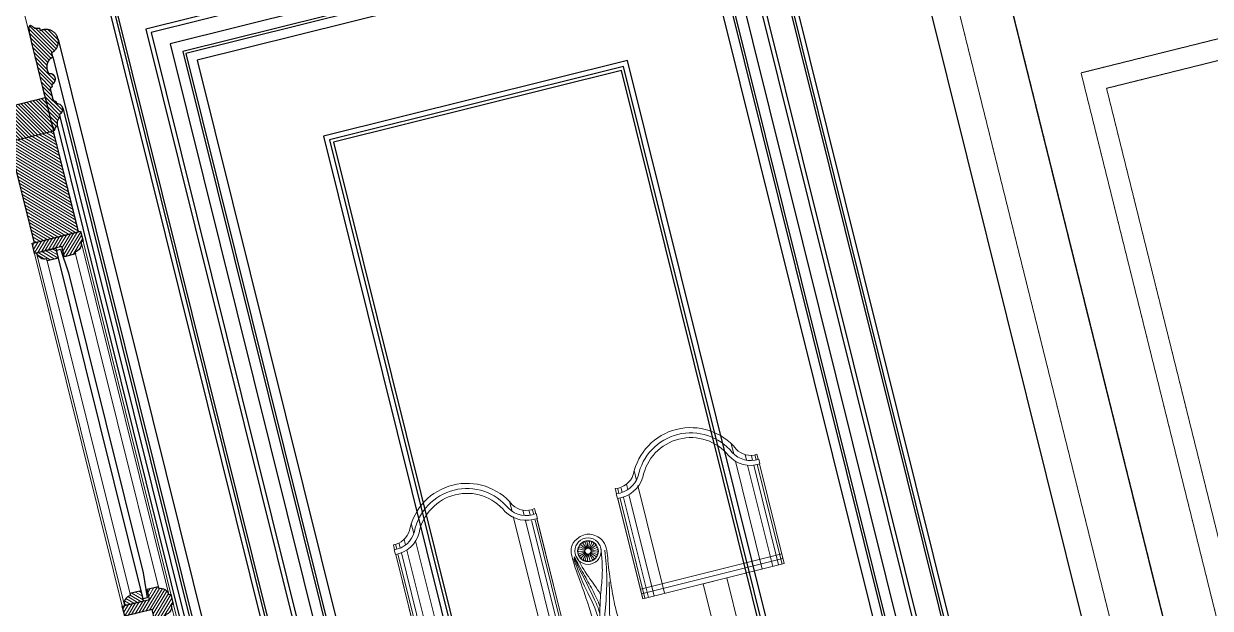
# Model space of a CAD drawing. Header units: inches. Extents: x 122939 to 389145, y 29603 to 574065.
# Drawn here: x 350246 to 351386, y 510553 to 511115 of the extents above; entities that cross this region are included whole.
import ezdxf

# ---------------------------------------------------------------- set-up
doc = ezdxf.new("R2010")
doc.units = ezdxf.units.IN
doc.header["$MEASUREMENT"] = 0
doc.linetypes.add('HIDDEN', pattern=[0.375, 0.25, -0.125])
doc.layers.add('A-WALL', color=7, linetype='Continuous')
doc.layers.add('gypsum', color=31, linetype='Continuous')
doc.layers.add('Bronze', color=40, linetype='Continuous', lineweight=0)
doc.layers.add('GRC', color=41, linetype='Continuous', lineweight=0)
pattern_1 = [(135, (-7074.547, -759.3316), (-1.76776695, -1.76776695), [])]

# ---------------------------------------------------------------- blocks, each defined once
blk = doc.blocks.new('win1')
at = {"color": 252, "linetype": 'HIDDEN', "ltscale": 0.5, "elevation": 0}
for points in [[(0, 2848.8), (1150, 2848.8), (1150, -101.2), (0, -101.2)], [(99.6, 2298.6), (1050.4, 2298.6), (1050.4, 398.6), (99.6, 398.6)], [(119.8, 2278.3), (1030.2, 2278.3), (1030.2, 418.8), (119.8, 418.8)]]:
    blk.add_lwpolyline(points, close=True, dxfattribs=at)
blk.add_lwpolyline([(50, 2798.8), (1100, 2798.8), (1100, -101.2), (50, -101.2), (50, 2798.8), (1100, 2798.8), (1100, -101.2)], dxfattribs=at)
blk = doc.blocks.new('laudarte T150')
at = {"layer": 'Bronze', "color": 0, "lineweight": 0}
for p, q in [((-5098.4, -10659.6), (-5098.4, -10669.7)), ((-4781.7, -10659.6), (-4781.7, -10669.7)), ((-5001.7, -10661.9), (-5001.7, -10672)), ((-4878.4, -10661.9), (-4878.4, -10672)), ((-5120.1, -10675.4), (-5120.1, -10680.4)), ((-5117.9, -10675.4), (-5117.9, -10680.4)), ((-5114.5, -10675.4), (-5114.5, -10680.1)), ((-5108.8, -10672.9), (-5108.8, -10678.4)), ((-5098.4, -10676.9), (-5098.4, -10783.6)), ((-5001.7, -10676.9), (-5001.7, -10783.6)), ((-4991.3, -10672.9), (-4991.3, -10678.4)), ((-4985.6, -10675.4), (-4985.6, -10679.7)), ((-4982.2, -10675.4), (-4982.2, -10679.8)), ((-4980.1, -10675.4), (-4980.1, -10679.6)), ((-4900.1, -10675.4), (-4900.1, -10679.6)), ((-4897.9, -10675.4), (-4897.9, -10679.8)), ((-4894.5, -10675.4), (-4894.5, -10679.7)), ((-4888.8, -10672.9), (-4888.8, -10678.4)), ((-4878.4, -10676.9), (-4878.4, -10783.6)), ((-4781.7, -10676.9), (-4781.7, -10783.6)), ((-4771.3, -10672.9), (-4771.3, -10678.4)), ((-4765.6, -10675.4), (-4765.6, -10680.1)), ((-4762.2, -10675.4), (-4762.2, -10680.4)), ((-4760.1, -10675.4), (-4760.1, -10680.4)), ((-5120.1, -10685), (-5120.1, -10783.6)), ((-5117.9, -10685), (-5117.9, -10783.6)), ((-5114.5, -10684.8), (-5114.5, -10783.6)), ((-5108.8, -10683.4), (-5108.8, -10783.6)), ((-4991.3, -10683.4), (-4991.3, -10783.6)), ((-4985.6, -10684.8), (-4985.6, -10783.6)), ((-4982.2, -10685), (-4982.2, -10783.6)), ((-4980.1, -10685), (-4980.1, -10783.6)), ((-4900.1, -10685), (-4900.1, -10783.6)), ((-4897.9, -10685), (-4897.9, -10783.6)), ((-4894.5, -10684.8), (-4894.5, -10783.6)), ((-4888.8, -10683.4), (-4888.8, -10783.6)), ((-4771.3, -10683.4), (-4771.3, -10783.6)), ((-4765.6, -10684.8), (-4765.6, -10783.6)), ((-4762.2, -10685), (-4762.2, -10783.6)), ((-4760.1, -10685), (-4760.1, -10783.6))]:
    blk.add_line(p, q, dxfattribs=at)
for points in [[(-5120.1, -10675.4, 0.298295), (-5101.8, -10665.7, -0.631092), (-4999.9, -10665.7, 0.301759), (-4980.1, -10674.5, -0.068954)], [(-4760.1, -10675.4, -0.298295), (-4778.3, -10665.7, 0.631092), (-4880.2, -10665.7, -0.301759), (-4900.1, -10674.5, 0.068954)], [(-5120.5, -10680.3, 0.300102), (-5097.4, -10668, -0.633889), (-5004.3, -10668.1, 0.299887), (-4979.7, -10679.5, 0.299887)], [(-5120.5, -10685, 0.296839), (-5093.3, -10670.1, -0.636601), (-5008.3, -10670.3, 0.295877), (-4979.7, -10684.2, 0.295877)], [(-4759.6, -10680.3, -0.300102), (-4782.7, -10668, 0.633889), (-4875.8, -10668.1, -0.299887), (-4900.4, -10679.5, -0.299887)], [(-4759.6, -10685, -0.296839), (-4786.8, -10670.1, 0.636601), (-4871.8, -10670.3, -0.295877), (-4900.4, -10684.2, -0.295877)]]:
    blk.add_lwpolyline(points, format="xyb", dxfattribs=at)
for points in [[(-5120.5, -10680.3), (-5120.5, -10685)], [(-5120.1, -10680.4), (-5120.1, -10675.4)], [(-4980.1, -10674.5), (-4980.1, -10679.6)], [(-4980.1, -10679.6), (-4980.1, -10675.4)], [(-4979.7, -10679.5), (-4979.7, -10684.2)], [(-4900.4, -10679.5), (-4900.4, -10684.2)], [(-4900.1, -10674.5), (-4900.1, -10679.6)], [(-4900.1, -10679.6), (-4900.1, -10675.4)], [(-4760.1, -10680.4), (-4760.1, -10675.4)], [(-4759.6, -10680.3), (-4759.6, -10685)], [(-5051.5, -10783.6), (-5120.1, -10783.6), (-5120.1, -10685)], [(-4980.1, -10684.2), (-4980.1, -10783.6), (-5051.5, -10783.6)], [(-4900.1, -10684.2), (-4900.1, -10783.6), (-4828.6, -10783.6)], [(-4828.6, -10783.6), (-4760.1, -10783.6), (-4760.1, -10685)]]:
    blk.add_lwpolyline(points, dxfattribs=at)
at = {"layer": 'Bronze', "lineweight": 0}
for points in [[(-4940.1, -10716.6), (-4938.6, -10717.6), (-4939.6, -10723.7)], [(-4950, -10725.9), (-4948.9, -10724.5), (-4942.9, -10725.9)], [(-4949.9, -10728.4), (-4949.1, -10726.8), (-4943, -10726.6)], [(-4949.6, -10723.5), (-4948.1, -10722.3), (-4942.6, -10725.2)], [(-4949.1, -10730.8), (-4948.8, -10729), (-4942.8, -10727.3)], [(-4948.5, -10721.2), (-4946.8, -10720.5), (-4942.2, -10724.6)], [(-4947.7, -10732.9), (-4947.9, -10731.1), (-4942.6, -10728)], [(-4946.9, -10719.3), (-4945.1, -10719), (-4941.7, -10724.1)], [(-4944.9, -10717.8), (-4943.1, -10718), (-4941, -10723.8)], [(-4942.5, -10716.9), (-4940.8, -10717.5), (-4940.3, -10723.7)], [(-4937.6, -10716.9), (-4936.4, -10718.2), (-4938.9, -10723.9)], [(-4935.2, -10717.8), (-4934.4, -10719.4), (-4938.3, -10724.3)], [(-4933.2, -10719.3), (-4932.8, -10721), (-4937.7, -10724.8)], [(-4931.6, -10721.2), (-4931.7, -10723), (-4937.4, -10725.4)], [(-4930.2, -10728.4), (-4931.5, -10729.7), (-4937.3, -10727.5)], [(-4930.6, -10723.5), (-4931.1, -10725.2), (-4937.2, -10726.1)], [(-4930.1, -10725.9), (-4931, -10727.5), (-4937.2, -10726.8)], [(-4945.9, -10734.6), (-4946.5, -10732.9), (-4942.1, -10728.6)], [(-4943.7, -10735.8), (-4944.7, -10734.3), (-4941.5, -10729)], [(-4941.3, -10736.4), (-4942.7, -10735.3), (-4940.9, -10729.3)], [(-4938.8, -10736.4), (-4940.4, -10735.6), (-4940.2, -10729.4)], [(-4936.4, -10735.8), (-4938.1, -10735.4), (-4939.4, -10729.4)], [(-4934.2, -10734.6), (-4936, -10734.7), (-4938.8, -10729.1)], [(-4932.4, -10732.9), (-4934.1, -10733.4), (-4938.2, -10728.7)], [(-4931, -10730.8), (-4932.6, -10731.7), (-4937.7, -10728.2)]]:
    blk.add_lwpolyline(points, dxfattribs=at)
at = {"layer": 'Bronze', "color": 0, "lineweight": 0}
blk.add_lwpolyline([(-4900.1, -10778.6), (-4760.1, -10778.6), (-4760.1, -10774), (-4900.1, -10774)], close=True, dxfattribs=at)
at = {"layer": 'Bronze', "lineweight": 0}
blk.add_lwpolyline([(-4840.3, -10783.6), (-4816.8, -10783.6), (-4816.8, -10835.6), (-4840.3, -10835.6)], close=True, dxfattribs=at)
for radius in [12.7, 9.99, 2.9]:
    blk.add_circle((-4940.1, -10726.5), radius, dxfattribs=at)
for points in [[(-4950.9, -10802.5), (-4953.8, -10758.6), (-4956.2, -10732.1), (-4953.5, -10717.1), (-4945.6, -10711.7), (-4939, -10710.4), (-4927.5, -10715.5), (-4923.8, -10721), (-4923.7, -10739.8), (-4926.5, -10764.4), (-4927.6, -10784.5), (-4927.3, -10801.7)], [(-4952.7, -10726.5), (-4946.5, -10747.9), (-4939.3, -10767.1), (-4938.5, -10770)], [(-4927.4, -10726.5), (-4929.6, -10740.6), (-4934.6, -10759.3), (-4937.7, -10767.9), (-4942.1, -10782.2), (-4946.5, -10798.3), (-4948.3, -10804.3), (-4948.4, -10807.4)], [(-4955.3, -10730.7), (-4950.6, -10762.4), (-4946.3, -10787.1), (-4946.2, -10793.2), (-4946.2, -10797.3)], [(-4954.7, -10729.4), (-4952, -10742.4), (-4945.2, -10773.5), (-4943.7, -10784.5), (-4943.6, -10788.1)], [(-4954.2, -10728.6), (-4949.6, -10746.3), (-4944.9, -10763.7), (-4942.5, -10775.2), (-4941.8, -10780.8)], [(-4924.1, -10729.6), (-4928.8, -10755.9), (-4937, -10783.4), (-4943.2, -10805), (-4943.9, -10809.9)]]:
    blk.add_spline(points, degree=3, dxfattribs=at)
blk.add_open_spline([(-4927.4, -10760.1), (-4929.3, -10768.4), (-4932.4, -10781.2), (-4936.5, -10798.6), (-4937.5, -10808), (-4937.9, -10812.7)], degree=3, knots=[0, 0, 0, 0, 25.485911, 39.395704, 53.714859, 53.714859, 53.714859, 53.714859], dxfattribs=at)
blk = doc.blocks.new('A$Cbb0e4884')
at = {"lineweight": 0}
h = blk.add_hatch(dxfattribs=at)
h.set_pattern_fill('ANSI31', color=8, scale=20, angle=90)
h.set_pattern_definition(pattern_1)
edge = h.paths.add_edge_path()
edge.add_line((15, 2567), (15, 2467))
edge.add_line((15, 2467), (59, 2467))
edge.add_line((59, 2467), (59, 2566.6))
edge.add_line((59, 2566.6), (15, 2566.6))
h = blk.add_hatch(dxfattribs=at)
h.set_pattern_fill('ANSI31', color=8, scale=20)
h.set_pattern_definition([(45, (-7074.547, -759.3316), (-1.76776695, 1.76776695), [])])
h.paths.add_polyline_path([(51, 2447), (51, 2449, 0.414214), (59, 2457), (61, 2457), (61, 2467), (13, 2467), (13, 2457), (40, 2457), (40, 2447)])
h = blk.add_hatch(dxfattribs=at)
h.set_pattern_fill('ANSI31', color=8, scale=20, angle=90)
h.set_pattern_definition(pattern_1)
h.paths.add_polyline_path([(34, 2447), (34, 2457), (15, 2457, 0.414214), (23, 2449), (23, 2447)])
h = blk.add_hatch(dxfattribs=at)
h.set_pattern_fill('ANSI31', color=8, scale=20)
h.set_pattern_definition([(45, (-6827.047, -870.9916), (-1.76776695, 1.76776695), [])])
edge = h.paths.add_edge_path()
edge.add_line((13, 2097.8), (40, 2097.8))
edge.add_line((40, 2097.8), (40, 2087.8))
edge.add_line((40, 2087.8), (51, 2087.8))
edge.add_line((51, 2087.8), (51, 2089.8))
edge.add_arc((51, 2097.8), 8, 270, 360)
edge.add_line((59, 2097.8), (61, 2097.8))
edge.add_line((61, 2097.8), (61, 2107.8))
edge.add_line((61, 2107.8), (59, 2107.8))
edge.add_arc((51, 2107.8), 8, 360, 450)
edge.add_line((51, 2115.8), (51, 2117.8))
edge.add_line((51, 2117.8), (40, 2117.8))
edge.add_line((40, 2117.8), (40, 2107.8))
edge.add_line((40, 2107.8), (13, 2107.8))
edge.add_line((13, 2107.8), (13, 2097.8))
h = blk.add_hatch(dxfattribs=at)
h.set_pattern_fill('ANSI31', color=8, scale=20, angle=90)
h.set_pattern_definition([(135, (-6827.047, -870.9916), (-1.76776695, -1.76776695), [])])
edge = h.paths.add_edge_path()
edge.add_line((15, 2107.8), (34, 2107.8))
edge.add_line((34, 2107.8), (34, 2117.8))
edge.add_line((34, 2117.8), (23, 2117.8))
edge.add_line((23, 2117.8), (23, 2115.8))
edge.add_arc((23, 2107.8), 8, 450, 540)
at = {"color": 8, "lineweight": 0}
for p, q in [((13, 312), (13, 2457, 0)), ((15, 2457, 0), (15, 2107.8, 0)), ((59, 2457, 0), (59, 2107.8, 0)), ((61, 312), (61, 2457, 0)), ((23, 2447, 0), (23, 2115.8, 0)), ((51, 2447, 0), (51, 2115.8, 0)), ((59, 2097.8, 0), (59, 1748.7))]:
    blk.add_line(p, q, dxfattribs=at)
at = {"color": 8, "lineweight": -2, "elevation": 0}
blk.add_lwpolyline([(15, 2567), (15, 2467), (59, 2467), (59, 2566.6), (15, 2566.6)], dxfattribs=at)
for points in [[(13, 2457), (13, 2467), (61, 2467), (61, 2457), (59, 2457, -0.414214), (51, 2449), (51, 2447), (40, 2447), (40, 2457), (13, 2457)], [(15, 2457), (34, 2457), (34, 2447), (23, 2447), (23, 2449, -0.414214), (15, 2457, 1)], [(15, 2107.8), (34, 2107.8), (34, 2117.8), (23, 2117.8), (23, 2115.8, 0.414214), (15, 2107.8, -1)]]:
    blk.add_lwpolyline(points, format="xyb", dxfattribs=at)
at = {"color": 8, "elevation": 0}
blk.add_lwpolyline([(40.2, 2134.1), (38.2, 2109.8), (34.2, 2109.8), (34.2, 2455), (38.2, 2455), (40.2, 2430.8)], close=True, dxfattribs=at)
at = {"color": 8, "lineweight": -2, "elevation": 0}
blk.add_lwpolyline([(13, 2107.8), (40, 2107.8), (40, 2117.8), (51, 2117.8), (51, 2115.8, -0.414214), (59, 2107.8), (61, 2107.8), (61, 2097.8), (59, 2097.8, -0.414214), (51, 2089.8), (51, 2087.8), (40, 2087.8), (40, 2097.8), (13, 2097.8)], format="xyb", close=True, dxfattribs=at)

msp = doc.modelspace()

# ---------------------------------------------------------------- hatches: boundary and pattern name
at = {"lineweight": 0}
h = msp.add_hatch(dxfattribs=at)
h.set_pattern_fill('ANSI31', color=8, scale=20, angle=90)
h.set_pattern_definition([(135, (-766.9477, -5029.3828), (-1.767766953, -1.767766953), [])])
edge = h.paths.add_edge_path()
edge.add_line((350278.25, 511016.039), (350273.538, 511014.867))
edge.add_line((350273.538, 511014.867), (350249.395, 511111.908))
edge.add_line((350249.395, 511111.908), (350253.846, 511113.016))
edge.add_line((350253.846, 511113.016), (350253.873, 511112.913))
edge.add_line((350253.873, 511112.913), (350253.905, 511112.811))
edge.add_line((350253.905, 511112.811), (350253.94, 511112.71))
edge.add_line((350253.94, 511112.71), (350253.979, 511112.611))
edge.add_line((350253.979, 511112.611), (350254.022, 511112.512))
edge.add_line((350254.022, 511112.512), (350254.068, 511112.415))
edge.add_line((350254.068, 511112.415), (350254.118, 511112.319))
edge.add_line((350254.118, 511112.319), (350254.172, 511112.225))
edge.add_line((350254.172, 511112.225), (350254.229, 511112.132))
edge.add_line((350254.229, 511112.132), (350254.29, 511112.04))
edge.add_line((350254.29, 511112.04), (350254.355, 511111.95))
edge.add_line((350254.355, 511111.95), (350254.423, 511111.862))
edge.add_line((350254.423, 511111.862), (350254.494, 511111.775))
edge.add_line((350254.494, 511111.775), (350254.569, 511111.69))
edge.add_line((350254.569, 511111.69), (350254.647, 511111.607))
edge.add_line((350254.647, 511111.607), (350254.729, 511111.525))
edge.add_line((350254.729, 511111.525), (350254.814, 511111.445))
edge.add_line((350254.814, 511111.445), (350254.902, 511111.368))
edge.add_line((350254.902, 511111.368), (350254.994, 511111.292))
edge.add_line((350254.994, 511111.292), (350255.088, 511111.218))
edge.add_line((350255.088, 511111.218), (350255.186, 511111.146))
edge.add_line((350255.186, 511111.146), (350255.286, 511111.076))
edge.add_line((350255.286, 511111.076), (350255.39, 511111.009))
edge.add_line((350255.39, 511111.009), (350255.496, 511110.943))
edge.add_line((350255.496, 511110.943), (350255.605, 511110.88))
edge.add_line((350255.605, 511110.88), (350255.717, 511110.819))
edge.add_line((350255.717, 511110.819), (350255.832, 511110.76))
edge.add_line((350255.832, 511110.76), (350255.949, 511110.704))
edge.add_line((350255.949, 511110.704), (350256.069, 511110.65))
edge.add_line((350256.069, 511110.65), (350256.191, 511110.598))
edge.add_line((350256.191, 511110.598), (350256.316, 511110.549))
edge.add_line((350256.316, 511110.549), (350256.443, 511110.502))
edge.add_line((350256.443, 511110.502), (350256.573, 511110.457))
edge.add_line((350256.573, 511110.457), (350256.704, 511110.415))
edge.add_line((350256.704, 511110.415), (350256.838, 511110.376))
edge.add_line((350256.838, 511110.376), (350256.973, 511110.339))
edge.add_line((350256.973, 511110.339), (350257.111, 511110.305))
edge.add_line((350257.111, 511110.305), (350257.25, 511110.273))
edge.add_line((350257.25, 511110.273), (350257.391, 511110.244))
edge.add_line((350257.391, 511110.244), (350257.534, 511110.217))
edge.add_line((350257.534, 511110.217), (350257.679, 511110.193))
edge.add_line((350257.679, 511110.193), (350257.825, 511110.172))
edge.add_line((350257.825, 511110.172), (350257.972, 511110.154))
edge.add_line((350257.972, 511110.154), (350258.121, 511110.138))
edge.add_line((350258.121, 511110.138), (350258.271, 511110.125))
edge.add_line((350258.271, 511110.125), (350258.422, 511110.114))
edge.add_line((350258.422, 511110.114), (350258.574, 511110.106))
edge.add_line((350258.574, 511110.106), (350258.727, 511110.101))
edge.add_line((350258.727, 511110.101), (350258.881, 511110.099))
edge.add_line((350258.881, 511110.099), (350259.036, 511110.099))
edge.add_line((350259.036, 511110.099), (350259.192, 511110.102))
edge.add_line((350259.192, 511110.102), (350259.348, 511110.108))
edge.add_line((350259.348, 511110.108), (350259.504, 511110.116))
edge.add_line((350259.504, 511110.116), (350259.661, 511110.127))
edge.add_line((350259.661, 511110.127), (350259.819, 511110.141))
edge.add_line((350259.819, 511110.141), (350259.976, 511110.157))
edge.add_line((350259.976, 511110.157), (350260.134, 511110.177))
edge.add_line((350260.134, 511110.177), (350260.292, 511110.198))
edge.add_line((350260.292, 511110.198), (350260.449, 511110.223))
edge.add_line((350260.449, 511110.223), (350260.607, 511110.25))
edge.add_line((350260.607, 511110.25), (350260.764, 511110.28))
edge.add_line((350260.764, 511110.28), (350260.921, 511110.312))
edge.add_line((350260.921, 511110.312), (350261.077, 511110.347))
edge.add_line((350261.077, 511110.347), (350261.233, 511110.384))
edge.add_line((350261.233, 511110.384), (350261.794, 511108.129))
edge.add_arc((350267.13, 511097.516), 11.879, -62.082604, 116.687628, ccw=False)
edge.add_line((350272.691, 511087.019), (350273.683, 511083.034))
edge.add_arc((350279.29, 511073.357), 11.184, 120.087182, 216.426083)
edge.add_arc((350271.001, 511061.612), 5.153, 290.015519, 457.927092, ccw=False)
edge.add_line((350272.765, 511056.77), (350273.339, 511054.462))
edge.add_line((350273.339, 511054.462), (350273.144, 511054.405))
edge.add_line((350273.144, 511054.405), (350272.951, 511054.329))
edge.add_line((350272.951, 511054.329), (350272.765, 511054.237))
edge.add_line((350272.765, 511054.237), (350272.586, 511054.127))
edge.add_line((350272.586, 511054.127), (350272.417, 511054.003))
edge.add_line((350272.417, 511054.003), (350272.26, 511053.864))
edge.add_line((350272.26, 511053.864), (350272.116, 511053.712))
edge.add_line((350272.116, 511053.712), (350271.988, 511053.55))
edge.add_line((350271.988, 511053.55), (350271.876, 511053.38))
edge.add_line((350271.876, 511053.38), (350271.778, 511053.202))
edge.add_line((350271.778, 511053.202), (350271.696, 511053.012))
edge.add_line((350271.696, 511053.012), (350271.629, 511052.815))
edge.add_line((350271.629, 511052.815), (350271.58, 511052.611))
edge.add_line((350271.58, 511052.611), (350271.549, 511052.403))
edge.add_line((350271.549, 511052.403), (350271.536, 511052.194))
edge.add_line((350271.536, 511052.194), (350271.542, 511051.985))
edge.add_line((350271.542, 511051.985), (350271.565, 511051.78))
edge.add_line((350271.565, 511051.78), (350271.606, 511051.581))
edge.add_line((350271.606, 511051.581), (350274.016, 511041.895))
edge.add_line((350274.016, 511041.895), (350274.073, 511041.7))
edge.add_line((350274.073, 511041.7), (350274.148, 511041.507))
edge.add_line((350274.148, 511041.507), (350274.241, 511041.321))
edge.add_line((350274.241, 511041.321), (350274.35, 511041.142))
edge.add_line((350274.35, 511041.142), (350274.475, 511040.973))
edge.add_line((350274.475, 511040.973), (350274.614, 511040.816))
edge.add_line((350274.614, 511040.816), (350274.766, 511040.672))
edge.add_line((350274.766, 511040.672), (350274.927, 511040.544))
edge.add_line((350274.927, 511040.544), (350275.097, 511040.432))
edge.add_line((350275.097, 511040.432), (350275.276, 511040.334))
edge.add_line((350275.276, 511040.334), (350275.465, 511040.251))
edge.add_line((350275.465, 511040.251), (350275.663, 511040.185))
edge.add_line((350275.663, 511040.185), (350275.867, 511040.135))
edge.add_line((350275.867, 511040.135), (350276.075, 511040.104))
edge.add_line((350276.075, 511040.104), (350276.284, 511040.092))
edge.add_line((350276.284, 511040.092), (350276.492, 511040.097))
edge.add_line((350276.492, 511040.097), (350276.697, 511040.121))
edge.add_line((350276.697, 511040.121), (350276.897, 511040.162))
edge.add_line((350276.897, 511040.162), (350277.471, 511037.854))
edge.add_line((350277.471, 511037.854), (350277.772, 511037.887))
edge.add_line((350277.772, 511037.887), (350278.081, 511037.903))
edge.add_line((350278.081, 511037.903), (350278.397, 511037.899))
edge.add_line((350278.397, 511037.899), (350278.717, 511037.876))
edge.add_line((350278.717, 511037.876), (350279.04, 511037.832))
edge.add_line((350279.04, 511037.832), (350279.364, 511037.766))
edge.add_line((350279.364, 511037.766), (350279.686, 511037.679))
edge.add_line((350279.686, 511037.679), (350280.006, 511037.57))
edge.add_line((350280.006, 511037.57), (350280.32, 511037.439))
edge.add_line((350280.32, 511037.439), (350280.627, 511037.287))
edge.add_line((350280.627, 511037.287), (350280.923, 511037.114))
edge.add_line((350280.923, 511037.114), (350281.208, 511036.921))
edge.add_line((350281.208, 511036.921), (350281.479, 511036.711))
edge.add_line((350281.479, 511036.711), (350281.735, 511036.483))
edge.add_line((350281.735, 511036.483), (350281.973, 511036.24))
edge.add_line((350281.973, 511036.24), (350282.194, 511035.984))
edge.add_line((350282.194, 511035.984), (350282.395, 511035.717))
edge.add_line((350282.395, 511035.717), (350282.577, 511035.441))
edge.add_line((350282.577, 511035.441), (350282.738, 511035.158))
edge.add_line((350282.738, 511035.158), (350282.879, 511034.87))
edge.add_line((350282.879, 511034.87), (350283, 511034.578))
edge.add_line((350283, 511034.578), (350283.101, 511034.286))
edge.add_line((350283.101, 511034.286), (350283.183, 511033.994))
edge.add_line((350283.183, 511033.994), (350283.247, 511033.698))
edge.add_line((350283.247, 511033.698), (350283.295, 511033.393))
edge.add_line((350283.295, 511033.393), (350283.325, 511033.079))
edge.add_line((350283.325, 511033.079), (350283.335, 511032.758))
edge.add_line((350283.335, 511032.758), (350283.325, 511032.432))
edge.add_line((350283.325, 511032.432), (350283.294, 511032.103))
edge.add_line((350283.294, 511032.103), (350283.242, 511031.773))
edge.add_line((350283.242, 511031.773), (350283.167, 511031.444))
edge.add_line((350283.167, 511031.444), (350283.07, 511031.117))
edge.add_line((350283.07, 511031.117), (350282.951, 511030.797))
edge.add_line((350282.951, 511030.797), (350282.81, 511030.483))
edge.add_line((350282.81, 511030.483), (350282.648, 511030.18))
edge.add_line((350282.648, 511030.18), (350282.467, 511029.888))
edge.add_line((350282.467, 511029.888), (350282.268, 511029.61))
edge.add_line((350282.268, 511029.61), (350282.052, 511029.347))
edge.add_line((350282.052, 511029.347), (350281.821, 511029.101))
edge.add_line((350281.821, 511029.101), (350281.576, 511028.873))
edge.add_line((350281.576, 511028.873), (350281.321, 511028.663))
edge.add_line((350281.321, 511028.663), (350281.056, 511028.473))
edge.add_line((350281.056, 511028.473), (350280.784, 511028.302))
edge.add_line((350280.784, 511028.302), (350280.507, 511028.151))
edge.add_line((350280.507, 511028.151), (350280.227, 511028.02))
edge.add_line((350280.227, 511028.02), (350279.946, 511027.908))
edge.add_line((350279.946, 511027.908), (350280.52, 511025.601))
edge.add_line((350280.52, 511025.601), (350280.153, 511025.15))
edge.add_line((350280.153, 511025.15), (350279.807, 511024.674))
edge.add_line((350279.807, 511024.674), (350279.484, 511024.174))
edge.add_line((350279.484, 511024.174), (350279.187, 511023.653))
edge.add_line((350279.187, 511023.653), (350278.919, 511023.111))
edge.add_line((350278.919, 511023.111), (350278.679, 511022.553))
edge.add_line((350278.679, 511022.553), (350278.472, 511021.979))
edge.add_line((350278.472, 511021.979), (350278.297, 511021.393))
edge.add_line((350278.297, 511021.393), (350278.155, 511020.797))
edge.add_line((350278.155, 511020.797), (350278.048, 511020.195))
edge.add_line((350278.048, 511020.195), (350277.976, 511019.589))
edge.add_line((350277.976, 511019.589), (350277.939, 511018.982))
edge.add_line((350277.939, 511018.982), (350277.936, 511018.378))
edge.add_line((350277.936, 511018.378), (350277.966, 511017.779))
edge.add_line((350277.966, 511017.779), (350278.03, 511017.188))
edge.add_line((350278.03, 511017.188), (350278.125, 511016.607))
edge.add_line((350278.125, 511016.607), (350278.25, 511016.039))
h = msp.add_hatch(dxfattribs=at)
h.set_pattern_fill('ANSI31', color=8, scale=20, angle=90)
h.set_pattern_definition([(135, (-810.5832, -5040.2526), (-1.767766953, -1.767766953), [])])
h.paths.add_polyline_path([(350266.284, 511043.978), (350274.32, 511011.681), (350231.621, 511001.058), (350233.243, 510994.539), (349809.566, 510889.114), (349799.909, 510927.93)])

# ---------------------------------------------------------------- linework, layer by layer
at = {"layer": 'A-WALL', "elevation": 0}
msp.add_lwpolyline([(351109.643, 511473.122), (352128.579, 511726.632), (352811.846, 508980.367), (351792.909, 508726.857)], close=True, dxfattribs=at)
at = {"layer": 'gypsum'}
for p, q in [((351690.189, 508824.959, -0.001), (351035.611, 511455.916, 0)), ((350278.745, 511100.004, -0.002), (350894.054, 508626.882, -0.005)), ((350273.682, 511083.034, -0.002), (350885.31, 508624.706, -0.007)), ((350283.183, 511033.994, -0.002), (350861.144, 508710.728, -0.006)), ((350278.181, 511016.333, 0), (350849.942, 508718.246, -0.006)), ((350280.521, 511025.602, -0.002), (350855.111, 508716.139, -0.006))]:
    msp.add_line(p, q, dxfattribs=at)
at = {"layer": 'gypsum', "lineweight": 0, "ltscale": 5}
msp.add_line((350265.496, 511047.147, -0.002), (350297.609, 510918.256, -0.002), dxfattribs=at)
at = {"layer": 'gypsum', "lineweight": 0, "ltscale": 5, "elevation": -0.002}
msp.add_lwpolyline([(350156.681, 511484.556), (350266.288, 511043.964), (349799.909, 510927.93), (349659.196, 511493.547)], dxfattribs=at)
at = {"layer": 'gypsum', "elevation": 0.001}
for points in [[(350734.658, 509492.827), (351357.674, 509647.833), (350950.044, 511286.229), (350327.028, 511131.223)], [(350737.819, 509498.083), (351352.418, 509650.995), (350946.883, 511280.973), (350332.283, 511128.062)], [(350739.513, 509500.9), (351349.602, 509652.689), (350945.189, 511278.157), (350335.1, 511126.367)], [(350756.365, 509528.914), (351321.588, 509669.54), (350928.337, 511250.143), (350363.114, 511109.516)], [(350759.358, 509533.89), (351316.612, 509672.534), (350925.344, 511245.166), (350368.09, 511106.522)], [(350770.305, 509552.088), (351298.414, 509683.48), (350914.397, 511226.968), (350386.288, 511095.576)], [(350777.777, 509564.509), (351285.993, 509690.952), (350906.925, 511214.548), (350398.709, 511088.104)], [(350779.51, 509567.39), (351283.112, 509692.685), (350905.192, 511211.666), (350401.59, 511086.371)], [(350786.023, 509578.217), (351272.285, 509699.198), (350898.679, 511200.839), (350412.417, 511079.858)], [(350858.921, 509699.402), (351151.1, 509772.096), (350825.781, 511079.654), (350533.602, 511006.96)], [(350862.56, 509705.453), (351145.049, 509775.736), (350822.142, 511073.603), (350539.653, 511003.321)], [(350864.747, 509709.089), (351141.413, 509777.923), (350819.955, 511069.968), (350543.289, 511001.134)]]:
    msp.add_lwpolyline(points, close=True, dxfattribs=at)
at = {"layer": 'gypsum', "elevation": -0.002}
msp.add_lwpolyline([(350266.284, 511043.978), (350274.32, 511011.681), (350231.621, 511001.058), (350233.243, 510994.539), (349809.566, 510889.114), (349799.909, 510927.93), (350266.284, 511043.978)], dxfattribs=at)
at = {"layer": 'gypsum'}
msp.add_rational_spline([(350261.794, 511108.129, -0.002), (350265.526, 511110.005, -0.002), (350272.258, 511109.831, -0.002), (350276.742, 511104.792, -0.002), (350277.685, 511102.964, -0.002), (350280.85, 511096.834, -0.002), (350278.788, 511090.249, -0.002), (350272.691, 511087.019, -0.002), (350273.022, 511085.691, -0.002), (350273.352, 511084.362, -0.002), (350273.683, 511083.034, -0.002), (350270.888, 511081.415, -0.002), (350268.997, 511078.796, -0.002), (350268.34, 511075.633, -0.002), (350267.682, 511072.47, -0.002), (350268.372, 511069.315, -0.002), (350270.291, 511066.716, -0.002), (350273.036, 511067.098, -0.002), (350275.333, 511065.546, -0.002), (350276.002, 511062.856, -0.002), (350276.671, 511060.166, -0.002), (350275.37, 511057.718, -0.002), (350272.765, 511056.77, -0.002), (350272.956, 511056.001, -0.002), (350273.148, 511055.231, -0.002), (350273.339, 511054.462, -0.002), (350272.719, 511054.308, -0.002), (350272.205, 511053.928, -0.002), (350271.876, 511053.38, -0.002), (350271.546, 511052.833, -0.002), (350271.452, 511052.201, -0.002), (350271.606, 511051.581, -0.002), (350272.409, 511048.352, -0.002), (350273.212, 511045.124, -0.002), (350274.016, 511041.895, -0.002), (350274.17, 511041.275, -0.002), (350274.55, 511040.761, -0.002), (350275.097, 511040.432, -0.002), (350275.645, 511040.102, -0.002), (350276.277, 511040.007, -0.002), (350276.897, 511040.162, -0.002), (350277.088, 511039.393, -0.002), (350277.28, 511038.623, -0.002), (350277.471, 511037.854, -0.002), (350280.217, 511038.237, -0.002), (350282.513, 511036.684, -0.002), (350283.183, 511033.994, -0.002), (350283.852, 511031.304, -0.002), (350282.55, 511028.857, -0.002), (350279.946, 511027.908, -0.002), (350280.137, 511027.139, -0.002), (350280.328, 511026.37, -0.002), (350280.52, 511025.601, -0.002), (350278.211, 511022.917, -0.002), (350277.394, 511019.473, -0.002), (350278.25, 511016.039, -0.002), (350276.68, 511015.648, -0.002), (350275.109, 511015.257, -0.002), (350273.538, 511014.867, -0.002), (350265.491, 511047.214, -0.002), (350257.443, 511079.561, -0.002), (350249.395, 511111.908, -0.002), (350250.878, 511112.277, -0.002), (350252.362, 511112.647, -0.002), (350253.846, 511113.016, -0.002), (350254.459, 511110.55, -0.002), (350257.519, 511109.46, -0.002), (350261.233, 511110.384, -0.002), (350261.42, 511109.633, -0.002), (350261.607, 511108.881, -0.002), (350261.794, 511108.129, -0.002)], [1, 0.873715131819, 0.807260537943, 0.933545406124, 1, 0.807260537943, 0.807260537943, 1, 1, 1, 1, 0.941962002808, 0.941962002808, 1, 0.941962002808, 0.941962002808, 1, 0.828935297383, 0.828935297383, 1, 0.828935297383, 0.828935297383, 1, 1, 1, 1, 0.949253021629, 0.949253021629, 1, 0.949253021629, 0.949253021629, 1, 1, 1, 1, 0.949253021629, 0.949253021629, 1, 0.949253021629, 0.949253021629, 1, 1, 1, 1, 0.828935297383, 0.828935297383, 1, 0.828935297383, 0.828935297383, 1, 1, 1, 1, 0.925454229704, 0.925454229704, 1, 1, 1, 1, 1, 1, 1, 1, 1, 1, 0.804737854124, 0.804737854124, 1, 1, 1, 1], degree=3, knots=[0, 0, 0, 0, 1.02217032, 1.56006464, 1.56006464, 1.56006464, 3.12012928, 3.12012928, 3.12012928, 7.22659855, 7.22659855, 7.22659855, 8.06731405, 8.06731405, 8.06731405, 8.90802956, 8.90802956, 8.90802956, 10.37333446, 10.37333446, 10.37333446, 11.83863935, 11.83863935, 11.83863935, 12.83863935, 12.83863935, 12.83863935, 13.62403752, 13.62403752, 13.62403752, 14.40943568, 14.40943568, 14.40943568, 15.40943568, 15.40943568, 15.40943568, 16.19483384, 16.19483384, 16.19483384, 16.98023201, 16.98023201, 16.98023201, 17.98023201, 17.98023201, 17.98023201, 19.4455369, 19.4455369, 19.4455369, 20.9108418, 20.9108418, 20.9108418, 21.9108418, 21.9108418, 21.9108418, 22.86569057, 22.86569057, 22.86569057, 23.86569057, 23.86569057, 23.86569057, 24.86569057, 24.86569057, 24.86569057, 25.86569057, 25.86569057, 25.86569057, 27.4364869, 27.4364869, 27.4364869, 28.4364869, 28.4364869, 28.4364869, 28.4364869], dxfattribs=at)

# ---------------------------------------------------------------- block references
at = {"rotation": 13.97142328298569}
msp.add_blockref('A$Cbb0e4884', (350836.749, 508506.806, -0.002), dxfattribs=at)
at = {"layer": 'Bronze', "color": 0, "rotation": 13.97142328298569}
msp.add_blockref('laudarte T150', (352992.064, 522210.112, 0.001), dxfattribs=at)
at = {"layer": 'GRC', "rotation": 13.97142328298565}
msp.add_blockref('win1', (351719.962, 508812.958, 0), dxfattribs=at)

doc.saveas('drawing.dxf')
